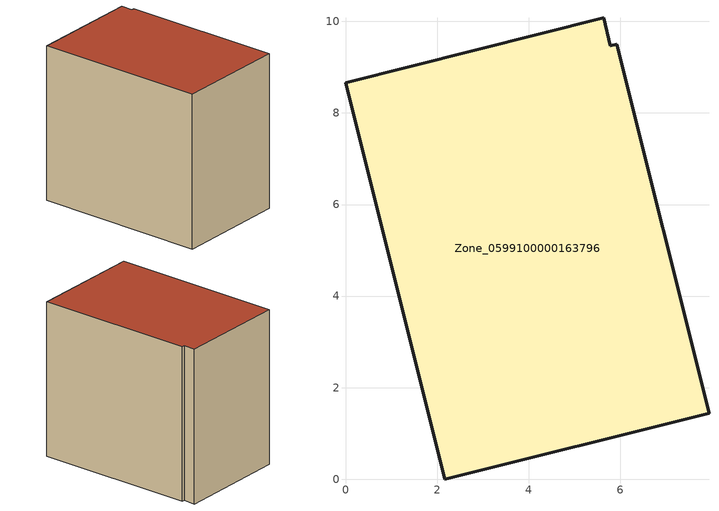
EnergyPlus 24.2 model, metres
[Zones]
Zone_0599100000163796
 floor ground (C_G): 2.17,0 0,8.66 5.65,10.08 5.78,9.47 5.92,9.5 7.94,1.45 z0
 wall outside (C_F): 2.17,0 7.94,1.45 5.92,9.5 5.78,9.47 5.65,10.08 0,8.66 2.17,0 z0:8.18
 roof outside (C_R): 0,8.66 2.17,0 7.94,1.45 5.92,9.5 5.78,9.47 5.65,10.08 z8.18
[BUILDING]
Pand.0599100000163796: North Axis=0; Terrain=City; Loads Convergence Tolerance Value=0.04; Temperature Convergence Tolerance Value=0.4; Solar Distribution=FullExterior; Maximum Number of Warmup Days=25; Minimum Number of Warmup Days=1
[Site:Location]
Rotterdam.The.Hague.AP_ZH_NLD Design_Conditions: Latitude=51.96; Longitude=4.45; Time Zone=1; Elevation=-4.5
[SITE:GROUNDTEMPERATURE:BUILDINGSURFACE]
18, 18, 18, 18, 18, 18, 18, 18, 18, 18, 18, 18
[MATERIAL] Thermal Absorptance=0.9; Solar Absorptance=0.7; Visible Absorptance=0.7
Name | Roughness | Thickness | Conductivity | Density | Specific Heat
G.TC.1965-1974 | MediumSmooth | 0.15 | 0.882353 | 540 | 1210
F.TC.1965-1974 | Rough | 0.3 | 0.697674 | 1920 | 840
R.TC.1965-1974 | MediumRough | 0.2 | 0.232558 | 1500 | 1000
[CONSTRUCTION]
C_G: G.TC.1965-1974
C_F: F.TC.1965-1974
C_R: R.TC.1965-1974
[ZONE]
Zone_0599100000163796: Type=1; Multiplier=1; Ceiling Height=Autocalculate; Volume=Autocalculate; Floor Area=autocalculate; Part of Total Floor Area=Yes
[ZONEINFILTRATION:DESIGNFLOWRATE]
Infil_Zone_0599100000163796: Zone or ZoneList or Space or SpaceList=Zone_0599100000163796; Schedule=AlwaysOn; Design Flow Rate Calculation Method=Flow/Area; Flow Rate per Floor Area=0.003; Constant Term Coefficient=1; Temperature Term Coefficient=0; Velocity Term Coefficient=0; Velocity Squared Term Coefficient=0
[HVACTEMPLATE:ZONE:IDEALLOADSAIRSYSTEM]
Zone_0599100000163796: Maximum Heating Supply Air Temperature=50; Minimum Cooling Supply Air Temperature=13; Maximum Heating Supply Air Humidity Ratio=0.0156; Minimum Cooling Supply Air Humidity Ratio=0.0077; Heating Limit=NoLimit; Cooling Limit=NoLimit; Dehumidification Control Type=ConstantSensibleHeatRatio; Cooling Sensible Heat Ratio=0.7; Dehumidification Setpoint=60; Humidification Control Type=None; Humidification Setpoint=30; Outdoor Air Method=None; Outdoor Air Flow Rate per Person=0.00944; Outdoor Air Flow Rate per Zone Floor Area=0; Outdoor Air Flow Rate per Zone=0; Demand Controlled Ventilation Type=None; Outdoor Air Economizer Type=NoEconomizer; Heat Recovery Type=None; Sensible Heat Recovery Effectiveness=0.7; Latent Heat Recovery Effectiveness=0.65
[ZONECONTROL:THERMOSTAT]
ThermostatControl_Zone_0599100000163796: Zone or ZoneList=Zone_0599100000163796; Control Type Schedule=DualSetpointControlType; Control 1=Thermostat_Zone_0599100000163796; Temperature Difference Between Cutout And Setpoint=0
[THERMOSTATSETPOINT:DUALSETPOINT]
Thermostat_Zone_0599100000163796: Heating Setpoint Temperature Schedule=HeatingSetpoint_Zone_0599100000163796; Cooling Setpoint Temperature Schedule=CoolingSetpoint_Zone_0599100000163796
[SCHEDULE:COMPACT]
HeatingSetpoint_Zone_0599100000163796: Through: 12/31, For: AllDays, Until: 24:00, 21
CoolingSetpoint_Zone_0599100000163796: Through: 12/31, For: AllDays, Until: 24:00, 24
DualSetpointControlType: Through: 12/31, For: AllDays, Until: 24:00, 4
AlwaysOn: Through: 12/31, For: AllDays, Until: 24:00, 1
